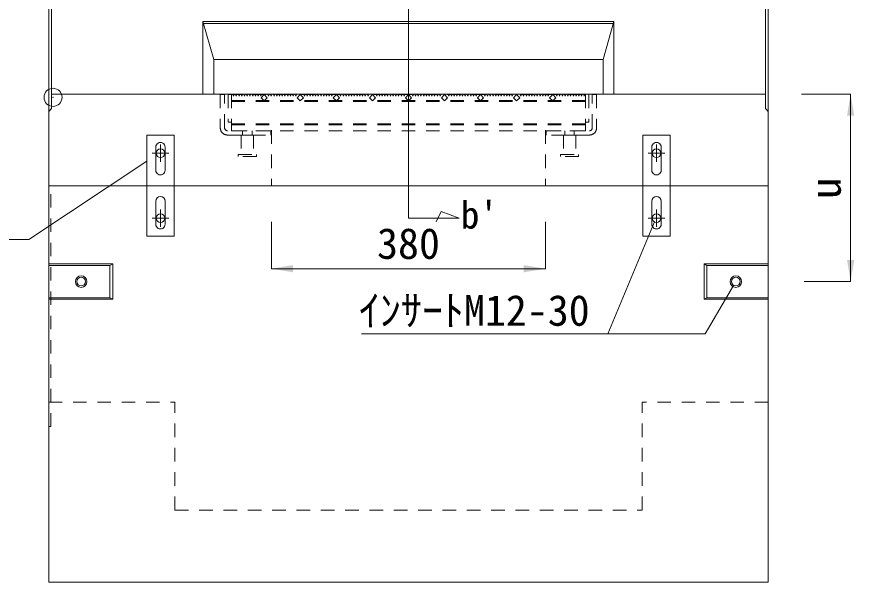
# Model space of a CAD drawing. Units: millimetres at full size; details may follow other scales. Extents: x 50430 to 101606, y 69050 to 91573.
# Drawn here: x 83044 to 84205, y 86471 to 87255 of the extents above; entities that cross this region are included whole.
import ezdxf
from ezdxf.enums import TextEntityAlignment as Align

# ---------------------------------------------------------------- set-up
doc = ezdxf.new("R2010")
doc.units = ezdxf.units.MM
doc.header["$LTSCALE"] = 50
doc.header["$PDMODE"] = 32
doc.header["$PDSIZE"] = 25
doc.linetypes.add('USER1', pattern=[0.675, 0.375, -0.3])
doc.linetypes.add('USER4', pattern=[0.675, 0.375, -0.3])
for name, color, linetype, lineweight in [('インサート', 3, 'USER1', 9), ('グレーチング', 7, 'USER1', 5), ('ジョイントプレート', 3, 'Continuous', 9), ('寸法線', 7, 'Continuous', 13), ('引出線', 4, 'Continuous', 13), ('本体', 2, 'Continuous', 9), ('補助線', 8, 'Continuous', 9), ('ｲﾝｻｰﾄ', 3, 'Continuous', 9)]:
    doc.layers.add(name, color=color, linetype=linetype, lineweight=lineweight)
doc.styles.add('ＭＳ ゴシック', font='')
doc.styles.get('ＭＳ ゴシック').set_extended_font_data('MS Gothic')

# ---------------------------------------------------------------- blocks, each defined once
blk = doc.blocks.new('filled_arrow')
at = {"color": 0, "linetype": 'Continuous', "lineweight": -2}
blk.add_solid([(7.5, 1.25), (0, 0), (7.5, -1.25)], dxfattribs=at)

msp = doc.modelspace()

# ---------------------------------------------------------------- hatches: boundary and pattern name
at = {"layer": '引出線'}
msp.add_hatch(color=256, dxfattribs=at).paths.add_polyline_path([(84037.91, 86882.88), (84037.13, 86881.94), (84037.47, 86881.74)])

# ---------------------------------------------------------------- linework, layer by layer
at = {"layer": 'インサート', "linetype": 'USER4'}
for p, q in [((83354.91, 87091.41), (83354.91, 87064.41)), ((83354.91, 87091.41), (83371.91, 87091.41)), ((83371.91, 87091.41), (83371.91, 87064.41)), ((83801.91, 87091.41), (83801.91, 87064.41)), ((83801.91, 87091.41), (83818.91, 87091.41)), ((83818.91, 87091.41), (83818.91, 87064.41)), ((83350.91, 87061.41), (83350.91, 87064.41)), ((83350.91, 87064.41), (83375.91, 87064.41)), ((83375.91, 87061.41), (83350.91, 87061.41)), ((83375.91, 87064.41), (83375.91, 87061.41)), ((83797.91, 87061.41), (83797.91, 87064.41)), ((83797.91, 87064.41), (83822.91, 87064.41)), ((83822.91, 87061.41), (83797.91, 87061.41)), ((83822.91, 87064.41), (83822.91, 87061.41))]:
    msp.add_line(p, q, dxfattribs=at)
at = {"layer": 'インサート', "linetype": 'Continuous'}
for centre, radius in [((83132.91, 86888.07), 8), ((83132.91, 86888.07), 6), ((84040.91, 86888.07), 8), ((84040.91, 86888.07), 6)]:
    msp.add_circle(centre, radius, dxfattribs=at)
at = {"layer": 'グレーチング'}
for p, q in [((83325.91, 87147.41), (83325.91, 87101.41)), ((83325.91, 87147.41), (83331.91, 87147.41)), ((83331.91, 87101.41), (83331.91, 87147.41)), ((83336.91, 87147.41), (83336.91, 87109.41)), ((83336.91, 87147.41), (83836.91, 87147.41)), ((83341.41, 87147.41), (83341.41, 87097.41)), ((83343.41, 87147.41), (83344.31, 87145.31)), ((83344.31, 87145.31), (83345.21, 87147.41)), ((83347.21, 87147.41), (83348.11, 87145.31)), ((83348.11, 87145.31), (83349.01, 87147.41)), ((83351.01, 87147.41), (83351.91, 87145.31)), ((83351.91, 87145.31), (83352.81, 87147.41)), ((83354.81, 87147.41), (83355.71, 87145.31)), ((83355.71, 87145.31), (83356.61, 87147.41)), ((83358.61, 87147.41), (83359.51, 87145.31)), ((83359.51, 87145.31), (83360.41, 87147.41)), ((83362.41, 87147.41), (83363.31, 87145.31)), ((83363.31, 87145.31), (83364.21, 87147.41)), ((83366.21, 87147.41), (83367.11, 87145.31)), ((83367.11, 87145.31), (83368.01, 87147.41)), ((83370.01, 87147.41), (83370.91, 87145.31)), ((83370.91, 87145.31), (83371.81, 87147.41)), ((83373.81, 87147.41), (83374.71, 87145.31)), ((83374.71, 87145.31), (83375.61, 87147.41)), ((83377.61, 87147.41), (83378.51, 87145.31)), ((83378.51, 87145.31), (83379.41, 87147.41)), ((83381.41, 87147.41), (83382.31, 87145.31)), ((83382.31, 87145.31), (83383.21, 87147.41)), ((83386.91, 87147.41), (83382.66, 87143.16)), ((83382.66, 87143.16), (83386.91, 87138.92)), ((83391.15, 87143.16), (83386.91, 87147.41)), ((83386.91, 87138.92), (83391.15, 87143.16)), ((83391.91, 87147.41), (83392.81, 87145.31)), ((83392.81, 87145.31), (83393.71, 87147.41)), ((83395.71, 87147.41), (83396.61, 87145.31)), ((83396.61, 87145.31), (83397.51, 87147.41)), ((83399.51, 87147.41), (83400.41, 87145.31)), ((83400.41, 87145.31), (83401.31, 87147.41)), ((83403.31, 87147.41), (83404.21, 87145.31)), ((83404.21, 87145.31), (83405.11, 87147.41)), ((83407.11, 87147.41), (83408.01, 87145.31)), ((83408.01, 87145.31), (83408.91, 87147.41)), ((83410.91, 87147.41), (83411.81, 87145.31)), ((83411.81, 87145.31), (83412.71, 87147.41)), ((83414.71, 87147.41), (83415.61, 87145.31)), ((83415.61, 87145.31), (83416.51, 87147.41)), ((83418.51, 87147.41), (83419.41, 87145.31)), ((83419.41, 87145.31), (83420.31, 87147.41)), ((83422.31, 87147.41), (83423.21, 87145.31)), ((83423.21, 87145.31), (83424.11, 87147.41)), ((83426.11, 87147.41), (83427.01, 87145.31)), ((83427.01, 87145.31), (83427.91, 87147.41)), ((83429.91, 87147.41), (83430.81, 87145.31)), ((83430.81, 87145.31), (83431.71, 87147.41)), ((83436.91, 87147.41), (83432.66, 87143.16)), ((83432.66, 87143.16), (83436.91, 87138.92)), ((83441.15, 87143.16), (83436.91, 87147.41)), ((83436.91, 87138.92), (83441.15, 87143.16)), ((83441.91, 87147.41), (83442.81, 87145.31)), ((83442.81, 87145.31), (83443.71, 87147.41)), ((83445.71, 87147.41), (83446.61, 87145.31)), ((83446.61, 87145.31), (83447.51, 87147.41)), ((83449.51, 87147.41), (83450.41, 87145.31)), ((83450.41, 87145.31), (83451.31, 87147.41)), ((83453.31, 87147.41), (83454.21, 87145.31)), ((83454.21, 87145.31), (83455.11, 87147.41)), ((83457.11, 87147.41), (83458.01, 87145.31)), ((83458.01, 87145.31), (83458.91, 87147.41)), ((83460.91, 87147.41), (83461.81, 87145.31)), ((83461.81, 87145.31), (83462.71, 87147.41)), ((83464.71, 87147.41), (83465.61, 87145.31)), ((83465.61, 87145.31), (83466.51, 87147.41)), ((83468.51, 87147.41), (83469.41, 87145.31)), ((83469.41, 87145.31), (83470.31, 87147.41)), ((83472.31, 87147.41), (83473.21, 87145.31)), ((83473.21, 87145.31), (83474.11, 87147.41)), ((83476.11, 87147.41), (83477.01, 87145.31)), ((83477.01, 87145.31), (83477.91, 87147.41)), ((83479.91, 87147.41), (83480.81, 87145.31)), ((83480.81, 87145.31), (83481.71, 87147.41)), ((83486.91, 87147.41), (83482.66, 87143.16)), ((83482.66, 87143.16), (83486.91, 87138.92)), ((83491.15, 87143.16), (83486.91, 87147.41)), ((83486.91, 87138.92), (83491.15, 87143.16)), ((83491.91, 87147.41), (83492.81, 87145.31)), ((83492.81, 87145.31), (83493.71, 87147.41)), ((83495.71, 87147.41), (83496.61, 87145.31)), ((83496.61, 87145.31), (83497.51, 87147.41)), ((83499.51, 87147.41), (83500.41, 87145.31)), ((83500.41, 87145.31), (83501.31, 87147.41)), ((83503.31, 87147.41), (83504.21, 87145.31)), ((83504.21, 87145.31), (83505.11, 87147.41)), ((83507.11, 87147.41), (83508.01, 87145.31)), ((83508.01, 87145.31), (83508.91, 87147.41)), ((83510.91, 87147.41), (83511.81, 87145.31)), ((83511.81, 87145.31), (83512.71, 87147.41)), ((83514.71, 87147.41), (83515.61, 87145.31)), ((83515.61, 87145.31), (83516.51, 87147.41)), ((83518.51, 87147.41), (83519.41, 87145.31)), ((83519.41, 87145.31), (83520.31, 87147.41)), ((83522.31, 87147.41), (83523.21, 87145.31)), ((83523.21, 87145.31), (83524.11, 87147.41)), ((83526.11, 87147.41), (83527.01, 87145.31)), ((83527.01, 87145.31), (83527.91, 87147.41)), ((83529.91, 87147.41), (83530.81, 87145.31)), ((83530.81, 87145.31), (83531.71, 87147.41)), ((83536.91, 87147.41), (83532.66, 87143.16)), ((83532.66, 87143.16), (83536.91, 87138.92)), ((83541.15, 87143.16), (83536.91, 87147.41)), ((83536.91, 87138.92), (83541.15, 87143.16)), ((83541.91, 87147.41), (83542.81, 87145.31)), ((83542.81, 87145.31), (83543.71, 87147.41)), ((83545.71, 87147.41), (83546.61, 87145.31)), ((83546.61, 87145.31), (83547.51, 87147.41)), ((83549.51, 87147.41), (83550.41, 87145.31)), ((83550.41, 87145.31), (83551.31, 87147.41)), ((83553.31, 87147.41), (83554.21, 87145.31)), ((83554.21, 87145.31), (83555.11, 87147.41)), ((83557.11, 87147.41), (83558.01, 87145.31)), ((83558.01, 87145.31), (83558.91, 87147.41)), ((83560.91, 87147.41), (83561.81, 87145.31)), ((83561.81, 87145.31), (83562.71, 87147.41)), ((83564.71, 87147.41), (83565.61, 87145.31)), ((83565.61, 87145.31), (83566.51, 87147.41)), ((83568.51, 87147.41), (83569.41, 87145.31)), ((83569.41, 87145.31), (83570.31, 87147.41)), ((83572.31, 87147.41), (83573.21, 87145.31)), ((83573.21, 87145.31), (83574.11, 87147.41)), ((83576.11, 87147.41), (83577.01, 87145.31)), ((83577.01, 87145.31), (83577.91, 87147.41)), ((83579.91, 87147.41), (83580.81, 87145.31)), ((83580.81, 87145.31), (83581.71, 87147.41)), ((83586.91, 87147.41), (83582.66, 87143.16)), ((83582.66, 87143.16), (83586.91, 87138.92)), ((83591.15, 87143.16), (83586.91, 87147.41)), ((83586.91, 87138.92), (83591.15, 87143.16)), ((83591.91, 87147.41), (83592.81, 87145.31)), ((83592.81, 87145.31), (83593.71, 87147.41)), ((83595.71, 87147.41), (83596.61, 87145.31)), ((83596.61, 87145.31), (83597.51, 87147.41)), ((83599.51, 87147.41), (83600.41, 87145.31)), ((83600.41, 87145.31), (83601.31, 87147.41)), ((83603.31, 87147.41), (83604.21, 87145.31)), ((83604.21, 87145.31), (83605.11, 87147.41)), ((83607.11, 87147.41), (83608.01, 87145.31)), ((83608.01, 87145.31), (83608.91, 87147.41)), ((83610.91, 87147.41), (83611.81, 87145.31)), ((83611.81, 87145.31), (83612.71, 87147.41)), ((83614.71, 87147.41), (83615.61, 87145.31)), ((83615.61, 87145.31), (83616.51, 87147.41)), ((83618.51, 87147.41), (83619.41, 87145.31)), ((83619.41, 87145.31), (83620.31, 87147.41)), ((83622.31, 87147.41), (83623.21, 87145.31)), ((83623.21, 87145.31), (83624.11, 87147.41)), ((83626.11, 87147.41), (83627.01, 87145.31)), ((83627.01, 87145.31), (83627.91, 87147.41)), ((83629.91, 87147.41), (83630.81, 87145.31)), ((83630.81, 87145.31), (83631.71, 87147.41)), ((83636.91, 87147.41), (83632.66, 87143.16)), ((83632.66, 87143.16), (83636.91, 87138.92)), ((83641.15, 87143.16), (83636.91, 87147.41)), ((83636.91, 87138.92), (83641.15, 87143.16)), ((83641.91, 87147.41), (83642.81, 87145.31)), ((83642.81, 87145.31), (83643.71, 87147.41)), ((83645.71, 87147.41), (83646.61, 87145.31)), ((83646.61, 87145.31), (83647.51, 87147.41)), ((83649.51, 87147.41), (83650.41, 87145.31)), ((83650.41, 87145.31), (83651.31, 87147.41)), ((83653.31, 87147.41), (83654.21, 87145.31)), ((83654.21, 87145.31), (83655.11, 87147.41)), ((83657.11, 87147.41), (83658.01, 87145.31)), ((83658.01, 87145.31), (83658.91, 87147.41)), ((83660.91, 87147.41), (83661.81, 87145.31)), ((83661.81, 87145.31), (83662.71, 87147.41)), ((83664.71, 87147.41), (83665.61, 87145.31)), ((83665.61, 87145.31), (83666.51, 87147.41)), ((83668.51, 87147.41), (83669.41, 87145.31)), ((83669.41, 87145.31), (83670.31, 87147.41)), ((83672.31, 87147.41), (83673.21, 87145.31)), ((83673.21, 87145.31), (83674.11, 87147.41)), ((83676.11, 87147.41), (83677.01, 87145.31)), ((83677.01, 87145.31), (83677.91, 87147.41)), ((83679.91, 87147.41), (83680.81, 87145.31)), ((83680.81, 87145.31), (83681.71, 87147.41)), ((83686.91, 87147.41), (83682.66, 87143.16)), ((83682.66, 87143.16), (83686.91, 87138.92)), ((83691.15, 87143.16), (83686.91, 87147.41)), ((83686.91, 87138.92), (83691.15, 87143.16)), ((83691.91, 87147.41), (83692.81, 87145.31)), ((83692.81, 87145.31), (83693.71, 87147.41)), ((83695.71, 87147.41), (83696.61, 87145.31)), ((83696.61, 87145.31), (83697.51, 87147.41)), ((83699.51, 87147.41), (83700.41, 87145.31)), ((83700.41, 87145.31), (83701.31, 87147.41)), ((83703.31, 87147.41), (83704.21, 87145.31)), ((83704.21, 87145.31), (83705.11, 87147.41)), ((83707.11, 87147.41), (83708.01, 87145.31)), ((83708.01, 87145.31), (83708.91, 87147.41)), ((83710.91, 87147.41), (83711.81, 87145.31)), ((83711.81, 87145.31), (83712.71, 87147.41)), ((83714.71, 87147.41), (83715.61, 87145.31)), ((83715.61, 87145.31), (83716.51, 87147.41)), ((83718.51, 87147.41), (83719.41, 87145.31)), ((83719.41, 87145.31), (83720.31, 87147.41)), ((83722.31, 87147.41), (83723.21, 87145.31)), ((83723.21, 87145.31), (83724.11, 87147.41)), ((83726.11, 87147.41), (83727.01, 87145.31)), ((83727.01, 87145.31), (83727.91, 87147.41)), ((83729.91, 87147.41), (83730.81, 87145.31)), ((83730.81, 87145.31), (83731.71, 87147.41)), ((83736.91, 87147.41), (83732.66, 87143.16)), ((83732.66, 87143.16), (83736.91, 87138.92)), ((83741.15, 87143.16), (83736.91, 87147.41)), ((83736.91, 87138.92), (83741.15, 87143.16)), ((83741.91, 87147.41), (83742.81, 87145.31)), ((83742.81, 87145.31), (83743.71, 87147.41)), ((83745.71, 87147.41), (83746.61, 87145.31)), ((83746.61, 87145.31), (83747.51, 87147.41)), ((83749.51, 87147.41), (83750.41, 87145.31)), ((83750.41, 87145.31), (83751.31, 87147.41)), ((83753.31, 87147.41), (83754.21, 87145.31)), ((83754.21, 87145.31), (83755.11, 87147.41)), ((83757.11, 87147.41), (83758.01, 87145.31)), ((83758.01, 87145.31), (83758.91, 87147.41)), ((83760.91, 87147.41), (83761.81, 87145.31)), ((83761.81, 87145.31), (83762.71, 87147.41)), ((83764.71, 87147.41), (83765.61, 87145.31)), ((83765.61, 87145.31), (83766.51, 87147.41)), ((83768.51, 87147.41), (83769.41, 87145.31)), ((83769.41, 87145.31), (83770.31, 87147.41)), ((83772.31, 87147.41), (83773.21, 87145.31)), ((83773.21, 87145.31), (83774.11, 87147.41)), ((83776.11, 87147.41), (83777.01, 87145.31)), ((83777.01, 87145.31), (83777.91, 87147.41)), ((83779.91, 87147.41), (83780.81, 87145.31)), ((83780.81, 87145.31), (83781.71, 87147.41)), ((83786.91, 87147.41), (83782.66, 87143.16)), ((83782.66, 87143.16), (83786.91, 87138.92)), ((83791.15, 87143.16), (83786.91, 87147.41)), ((83786.91, 87138.92), (83791.15, 87143.16)), ((83791.91, 87147.41), (83792.81, 87145.31)), ((83792.81, 87145.31), (83793.71, 87147.41)), ((83795.71, 87147.41), (83796.61, 87145.31)), ((83796.61, 87145.31), (83797.51, 87147.41)), ((83799.51, 87147.41), (83800.41, 87145.31)), ((83800.41, 87145.31), (83801.31, 87147.41)), ((83803.31, 87147.41), (83804.21, 87145.31)), ((83804.21, 87145.31), (83805.11, 87147.41)), ((83807.11, 87147.41), (83808.01, 87145.31)), ((83808.01, 87145.31), (83808.91, 87147.41)), ((83810.91, 87147.41), (83811.81, 87145.31)), ((83811.81, 87145.31), (83812.71, 87147.41)), ((83814.71, 87147.41), (83815.61, 87145.31)), ((83815.61, 87145.31), (83816.51, 87147.41)), ((83818.51, 87147.41), (83819.41, 87145.31)), ((83819.41, 87145.31), (83820.31, 87147.41)), ((83822.31, 87147.41), (83823.21, 87145.31)), ((83823.21, 87145.31), (83824.11, 87147.41)), ((83826.11, 87147.41), (83827.01, 87145.31)), ((83827.01, 87145.31), (83827.91, 87147.41)), ((83829.91, 87147.41), (83830.81, 87145.31)), ((83830.81, 87145.31), (83831.71, 87147.41)), ((83832.41, 87147.41), (83832.41, 87097.41)), ((83836.91, 87147.41), (83836.91, 87109.41)), ((83841.91, 87101.41), (83841.91, 87147.41)), ((83847.91, 87147.41), (83841.91, 87147.41)), ((83847.91, 87147.41), (83847.91, 87101.41)), ((83341.41, 87139.41), (83832.41, 87139.41)), ((83341.41, 87137.91), (83832.41, 87137.91)), ((83336.91, 87109.41), (83341.41, 87109.41)), ((83836.91, 87109.41), (83832.41, 87109.41)), ((83396.91, 87097.41), (83335.91, 87097.41)), ((83341.41, 87106.91), (83832.41, 87106.91)), ((83341.41, 87105.41), (83832.41, 87105.41)), ((83341.41, 87097.41), (83832.41, 87097.41)), ((83356.91, 87097.41), (83356.91, 87091.41)), ((83369.91, 87097.41), (83369.91, 87091.41)), ((83395.91, 87091.41), (83395.91, 87097.41)), ((83776.91, 87097.41), (83837.91, 87097.41)), ((83777.91, 87091.41), (83777.91, 87097.41)), ((83803.91, 87097.41), (83803.91, 87091.41)), ((83816.91, 87097.41), (83816.91, 87091.41)), ((83335.93, 87091.41), (83395.91, 87091.41)), ((83837.91, 87091.41), (83777.91, 87091.41))]:
    msp.add_line(p, q, dxfattribs=at)
for centre, radius, start, end in [((83335.91, 87101.41), 10, 180, 270.12553), ((83335.91, 87101.41), 4, 180, 270), ((83837.91, 87101.41), 4, 270, 0), ((83837.91, 87101.41), 10, 270, 0)]:
    msp.add_arc(centre, radius, start, end, dxfattribs=at)
at = {"layer": 'ジョイントプレート'}
for p, q in [((83236.4, 87042.58), (83236.4, 87074.58)), ((83249.4, 87074.58), (83249.4, 87042.58)), ((83924.41, 87042.58), (83924.41, 87074.58)), ((83937.41, 87074.58), (83937.41, 87042.58)), ((83236.4, 86999.58), (83236.4, 86967.58)), ((83249.4, 86967.58), (83249.4, 86999.58)), ((83924.41, 86999.58), (83924.41, 86967.58)), ((83937.41, 86967.58), (83937.41, 86999.58))]:
    msp.add_line(p, q, dxfattribs=at)
for points in [[(83261.9, 86951.08), (83261.9, 87091.08), (83223.91, 87091.08), (83223.91, 86951.08)], [(83949.91, 86951.08), (83949.91, 87091.08), (83911.91, 87091.08), (83911.91, 86951.08)]]:
    msp.add_lwpolyline(points, close=True, dxfattribs=at)
for centre, start, end in [((83242.9, 87074.59), 359.99346, 180.00654), ((83930.91, 87074.59), 359.99346, 180.00654), ((83242.9, 87042.58), 179.99346, 0.00654), ((83930.91, 87042.58), 179.99346, 0.00654), ((83242.9, 86999.58), 0, 180), ((83930.91, 86999.58), 0, 180), ((83242.9, 86967.58), 179.99952, 0.00048), ((83930.91, 86967.58), 179.99952, 0.00048)]:
    msp.add_arc(centre, 6.5, start, end, dxfattribs=at)
at = {"layer": '寸法線', "lineweight": 9}
for p, q in [((83586.91, 87480.83), (83586.91, 86976.08)), ((83632.4, 86985.28), (83625.24, 86970.96)), ((83657.16, 86976.08), (83632.4, 86985.28)), ((83586.91, 86976.08), (83657.16, 86976.08))]:
    msp.add_line(p, q, dxfattribs=at)
at = {"layer": '寸法線'}
for p, q in [((84131.91, 87148.05), (84200.19, 87148.05)), ((84200.19, 87148.05), (84200.19, 86888.07)), ((84085.91, 87011.73), (84085.91, 86935.43)), ((83396.91, 86971.08), (83396.91, 86905.98)), ((83776.91, 86971.08), (83776.91, 86905.98)), ((83396.91, 86905.98), (83776.91, 86905.98)), ((84135.91, 86888.07), (84200.19, 86888.07))]:
    msp.add_line(p, q, dxfattribs=at)
msp.add_point((83093.91, 87143.69), dxfattribs=at)
at = {"layer": '引出線'}
for points in [[(83223.9, 87055.11), (83060.54, 86946.36), (82660.69, 86946.36)], [(83927.98, 86970.84), (83863.23, 86815.56), (83521.86, 86815.56)], [(84037.91, 86882.88), (83998.55, 86815.56), (83863.23, 86815.56)]]:
    msp.add_lwpolyline(points, dxfattribs=at)
msp.add_lwpolyline([(84037.91, 86882.88), (84037.13, 86881.94), (84037.47, 86881.74)], close=True, dxfattribs=at)
at = {"layer": '本体', "lineweight": 20}
for p, q in [((83091.91, 87128.03), (83091.91, 87396.08)), ((84081.91, 87128.03), (84081.91, 87396.08)), ((83087.9, 87124.03), (83091.91, 87128.03)), ((83087.91, 86471.08), (83087.9, 87124.03)), ((84085.91, 87124.03), (84081.91, 87128.03)), ((84085.91, 86471.08), (84085.91, 87124.03)), ((83087.91, 87021.08), (84085.91, 87021.08)), ((83087.91, 86471.08), (84085.91, 86471.08))]:
    msp.add_line(p, q, dxfattribs=at)
at = {"layer": '本体'}
for p, q in [((83301.91, 87249.08), (83871.91, 87249.08)), ((83316.91, 87196.08), (83301.91, 87249.08)), ((83301.91, 87249.08), (83301.91, 87148.05)), ((83856.91, 87196.08), (83871.91, 87249.08)), ((83871.91, 87249.08), (83871.91, 87148.05)), ((83316.91, 87196.08), (83856.91, 87196.08)), ((83316.91, 87196.08), (83316.91, 87148.05)), ((83856.91, 87196.08), (83856.91, 87148.05)), ((83091.91, 87148.05), (84081.91, 87148.05))]:
    msp.add_line(p, q, dxfattribs=at)
at = {"layer": '本体', "color": 4, "lineweight": 5}
for p, q in [((83302.75, 87246.08), (83871.06, 87246.08)), ((83087.91, 86912.57), (83176.9, 86912.57)), ((83087.91, 86910.57), (83172.9, 86910.57)), ((83172.9, 86910.57), (83176.9, 86912.57)), ((83172.9, 86910.57), (83172.9, 86865.57)), ((83176.9, 86912.57), (83176.9, 86863.57)), ((84085.91, 86912.57), (83996.91, 86912.57)), ((83996.91, 86912.57), (83996.91, 86863.57)), ((84000.91, 86910.57), (83996.91, 86912.57)), ((84085.91, 86910.57), (84000.91, 86910.57)), ((84000.91, 86910.57), (84000.91, 86865.57)), ((83172.9, 86865.57), (83087.91, 86865.57)), ((83176.9, 86863.57), (83087.91, 86863.57)), ((83172.9, 86865.57), (83176.9, 86863.57)), ((84000.91, 86865.57), (83996.91, 86863.57)), ((83996.91, 86863.57), (84085.91, 86863.57)), ((84000.91, 86865.57), (84085.91, 86865.57))]:
    msp.add_line(p, q, dxfattribs=at)
at = {"layer": '本体', "linetype": 'USER1'}
for p, q in [((83396.91, 87097.96), (83396.91, 87021.08)), ((83776.91, 87097.96), (83776.91, 87021.08)), ((83087.91, 86721.08), (83262.9, 86721.08)), ((83262.9, 86571.08), (83262.9, 86721.08)), ((83910.91, 86571.08), (83910.91, 86721.08)), ((84085.91, 86721.08), (83910.91, 86721.08)), ((83262.9, 86571.08), (83910.91, 86571.08))]:
    msp.add_line(p, q, dxfattribs=at)
at = {"layer": '本体', "color": 4, "linetype": 'USER1', "lineweight": 5}
for p, q in [((83090.9, 86687.08), (83090.9, 87021.08)), ((83087.9, 87011.73), (83087.9, 86935.43)), ((83087.91, 86687.08), (83090.9, 86687.08))]:
    msp.add_line(p, q, dxfattribs=at)
at = {"layer": '補助線', "lineweight": 13}
for p, q in [((83087.9, 87124.03), (83087.9, 87396.08)), ((84085.91, 87124.03), (84085.91, 87396.08))]:
    msp.add_line(p, q, dxfattribs=at)
at = {"layer": '補助線'}
for p, q in [((83242.9, 87078.12), (83242.9, 87054.04)), ((83930.91, 87078.12), (83930.91, 87054.04)), ((83231.3, 87066.08), (83254.51, 87066.08)), ((83919.31, 87066.08), (83942.51, 87066.08)), ((83242.9, 86988.12), (83242.9, 86964.04)), ((83930.91, 86988.12), (83930.91, 86964.04)), ((83231.3, 86976.08), (83254.51, 86976.08)), ((83919.31, 86976.08), (83942.51, 86976.08))]:
    msp.add_line(p, q, dxfattribs=at)
at = {"layer": 'ｲﾝｻｰﾄ'}
for centre in [(83242.9, 87066.08), (83930.91, 87066.08), (83242.9, 86976.08), (83930.91, 86976.08)]:
    msp.add_circle(centre, 6, dxfattribs=at)

# ---------------------------------------------------------------- block references
at = {"layer": '寸法線', "xscale": 4, "yscale": 4}
for p, rotation in [((84200.19, 87148.05), 270), ((83776.91, 86905.98), 180), ((84200.19, 86888.07), 90)]:
    msp.add_blockref('filled_arrow', p, dxfattribs=dict(at, rotation=rotation))
msp.add_blockref('filled_arrow', (83396.91, 86905.98), dxfattribs=at)
at = {"layer": '引出線', "xscale": 0.16, "yscale": 0.16}
for p, rotation in [((83223.9, 87055.11), 213.7), ((83927.98, 86970.84), 247.4)]:
    msp.add_blockref('filled_arrow', p, dxfattribs=dict(at, rotation=rotation))

# ---------------------------------------------------------------- texts
at = {"layer": '寸法線', "style": 'ＭＳ ゴシック'}
msp.add_text('u', height=42.72, rotation=90, dxfattribs=at).set_placement((84165.19, 87018.06), align=Align.MIDDLE_CENTER)
for s, height, p in [("b'", 37.98, (83685.27, 86980.65)), ('380', 42.72, (83586.91, 86940.98))]:
    msp.add_text(s, height=height, dxfattribs=at).set_placement(p, align=Align.MIDDLE_CENTER)
at = {"layer": '引出線', "style": 'ＭＳ ゴシック'}
msp.add_text('ｲﾝｻｰﾄM12-30', height=42.72, dxfattribs=at).set_placement((83838.23, 86869.56), align=Align.TOP_RIGHT)

doc.saveas('drawing.dxf')
